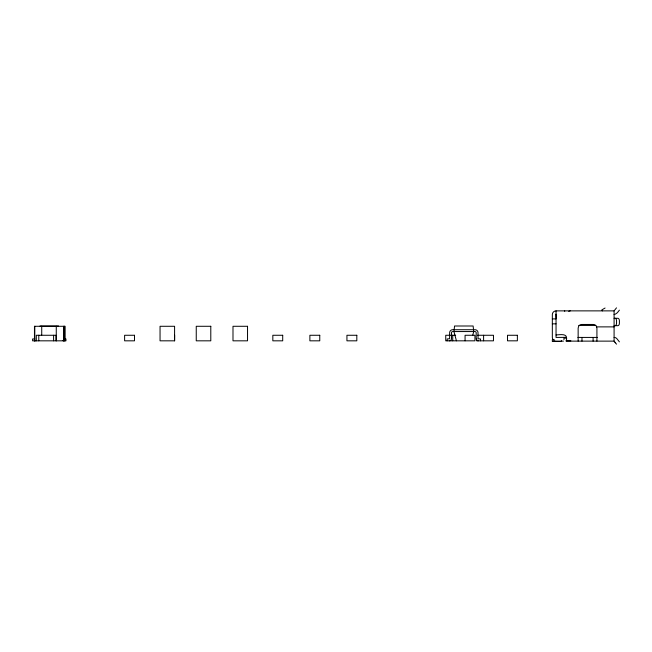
<?xml version="1.0" encoding="UTF-8"?>
<svg xmlns="http://www.w3.org/2000/svg" width="652" height="652" viewBox="0 0 652 652"><rect width="100%" height="100%" fill="white"/><g stroke="black" fill="none" stroke-linecap="round" stroke-linejoin="round"><path stroke-width="0.98" d="M556.042 314.802L556.042 317.214A3.904 2.241 0 0 0 556.563 318.233M472.724 335.267L473.719 331.558L473.124 326L454.55 326L453.955 331.558L456.424 340.825M615.423 342.797L614.086 341.126L614.086 310.874L616.507 307.842M619.4 310.156L617.86 312.088A7.319 7.319 0 0 1 614.086 314.574L614.151 314.574M605.072 308.029L601.861 309.879L602.432 310.874M34.841 338.95L32.6 338.967L32.6 340.825L65.95 340.825L65.95 338.967L64.548 338.967M563.45 341.126L556.042 341.126A3.708 3.708 0 0 1 552.334 337.426L552.334 314.574A3.741 3.741 0 0 1 556.042 310.874L614.086 310.874M614.086 318.282L617.819 318.282A2.469 1.581 -90 0 1 619.4 320.751L619.4 323.221A2.469 1.581 -90 0 1 617.819 325.69L614.086 325.69M552.334 318.901L556.042 318.901M552.334 323.84L556.042 323.84M578.829 325.446L595.765 325.446M39.984 326L58.566 326M596.661 326.88L614.086 326.88M556.042 334.957C561.519 334.59 568.601 333.131 566.164 341.126L614.086 341.126M455.683 335.267L445.74 335.267L445.74 340.825L474.949 340.825L474.949 335.267L465.072 335.267L465.072 340.825M477.606 335.267L493.474 335.267L493.474 340.825L476.62 340.825L476.62 338.478M565.92 337.361L556.042 337.426L556.042 310.874M577.876 337.426L597.265 337.426M566.164 338.168L563.947 338.168L563.947 339.651M554.241 339.651L552.334 339.651L552.334 341.501L560.37 341.501A1.239 1.239 0 0 0 561.527 340.711M174.638 340.825L160.05 340.825L160.05 326.285L174.589 326.285L174.589 340.825L174.638 335.267M566.164 340.825L570.859 340.825M619.4 341.844L616.947 338.771A3.586 3.586 0 0 0 614.086 337.426M614.966 342.227L616.507 344.158M596.922 341.118L596.922 328.16L596.425 326.31A3.708 3.708 0 0 0 593.214 324.46L581.853 324.46A3.708 3.708 0 0 0 578.642 326.31L578.145 328.16L578.145 341.118M593.092 337.426L593.092 341.126M581.975 337.426L581.975 341.126M564.689 310.898L564.689 311.314M483.597 335.267L483.597 340.825M480.508 340.825L480.508 338.967L478.063 338.779L478.014 332.39A3.089 3.089 0 0 0 475.357 329.725L452.317 329.725A3.089 3.089 0 0 0 449.652 332.39L449.619 338.738L447.158 338.967L447.158 340.825M452.716 335.267L452.716 340.825M65.127 340.825L65.127 326.285L34.458 326.285L34.458 340.825M64.458 326.285L64.458 340.825M64.206 326.285L64.206 340.825M63.537 326.285L63.537 340.825M56.268 326.285L56.268 340.825M56.064 340.825L56.064 335.267L36.308 335.267L36.308 340.825M53.594 335.267L53.594 340.825M41.728 326.285L41.728 335.006M38.778 335.267L38.778 340.825M34.8 326.285L34.8 340.825M614.975 318.282A2.469 1.581 -90 0 1 616.548 320.751L616.548 323.221A2.469 1.581 -90 0 1 614.975 325.69M568.74 311.379A2.469 2.469 0 0 1 570.239 310.874M556.563 315.193A3.904 2.241 0 0 1 556.042 314.183M35.591 340.654A2.16 2.16 0 0 1 34.76 340.825M63.79 340.825A2.16 2.16 0 0 1 62.959 340.654M449.326 340.825A2.16 2.16 0 0 0 451.486 338.657L451.486 332.797A1.239 1.239 0 0 1 452.716 331.558L474.949 331.558A1.239 1.239 0 0 1 476.188 332.797L476.188 338.657A2.16 2.16 0 0 0 478.348 340.825M210.792 326.285L196.252 326.285L196.252 340.825L210.792 340.825L210.792 326.285M247.532 326.285L232.992 326.285L232.992 340.825L247.532 340.825L247.532 326.285M134.499 335.267L124.614 335.267L124.614 340.825L134.499 340.825L134.499 335.267M282.707 335.267L272.829 335.267L272.829 340.825L282.707 340.825L282.707 335.267M319.757 335.267L309.879 335.267L309.879 340.825L319.757 340.825L319.757 335.267M356.815 335.267L346.937 335.267L346.937 340.825L356.815 340.825L356.815 335.267M517.378 335.267L507.5 335.267L507.5 340.825L517.378 340.825L517.378 335.267"/></g></svg>
